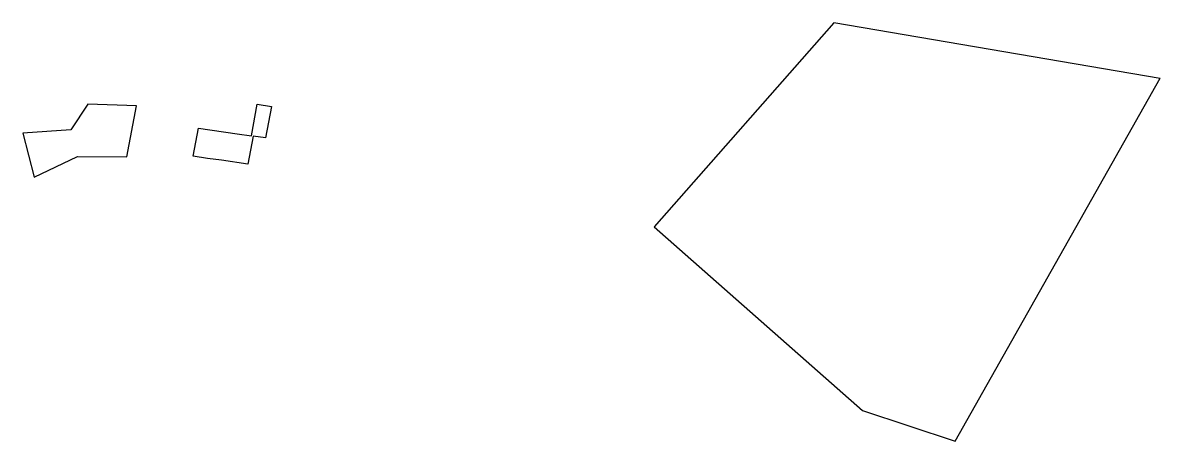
# Model space of a CAD drawing. Header units: metres. Extents: x 1 to 800, y -215 to 78.
import ezdxf

# ---------------------------------------------------------------- set-up
doc = ezdxf.new("R2010")
doc.units = ezdxf.units.M

msp = doc.modelspace()

# ---------------------------------------------------------------- linework, layer by layer
for p, q in [((570.36, 78.27), (444.25, -65.02)), ((799.63, 39.23), (570.36, 78.27)), ((655.67, -215.45), (799.76, 39.38)), ((46.5, 21.03), (34.56, 3.21)), ((80.52, 19.98), (46.5, 21.03)), ((73.78, -15.87), (80.52, 19.98)), ((161.28, -1.05), (165.48, 21.11)), ((165.48, 21.11), (175.36, 19.56)), ((175.36, 19.56), (171.17, -2.54)), ((0.69, 0.71), (8.7, -30.2)), ((34.56, 3.21), (0.73, 0.68)), ((120.52, -15.41), (124.24, 4.24)), ((124.24, 4.24), (151.37, 0.25)), ((151.37, 0.25), (161.28, -1.05)), ((162.56, -1.31), (158.83, -21.04)), ((171.17, -2.54), (162.56, -1.31)), ((8.7, -30.2), (39.24, -15.62)), ((39.24, -15.62), (73.78, -15.87)), ((130.4, -16.95), (120.52, -15.41)), ((140.33, -18.24), (130.4, -16.95)), ((158.83, -21.04), (140.33, -18.24)), ((444.25, -65.02), (590.67, -193.8)), ((590.67, -193.8), (655.67, -215.45))]:
    msp.add_line(p, q)

doc.saveas('drawing.dxf')
